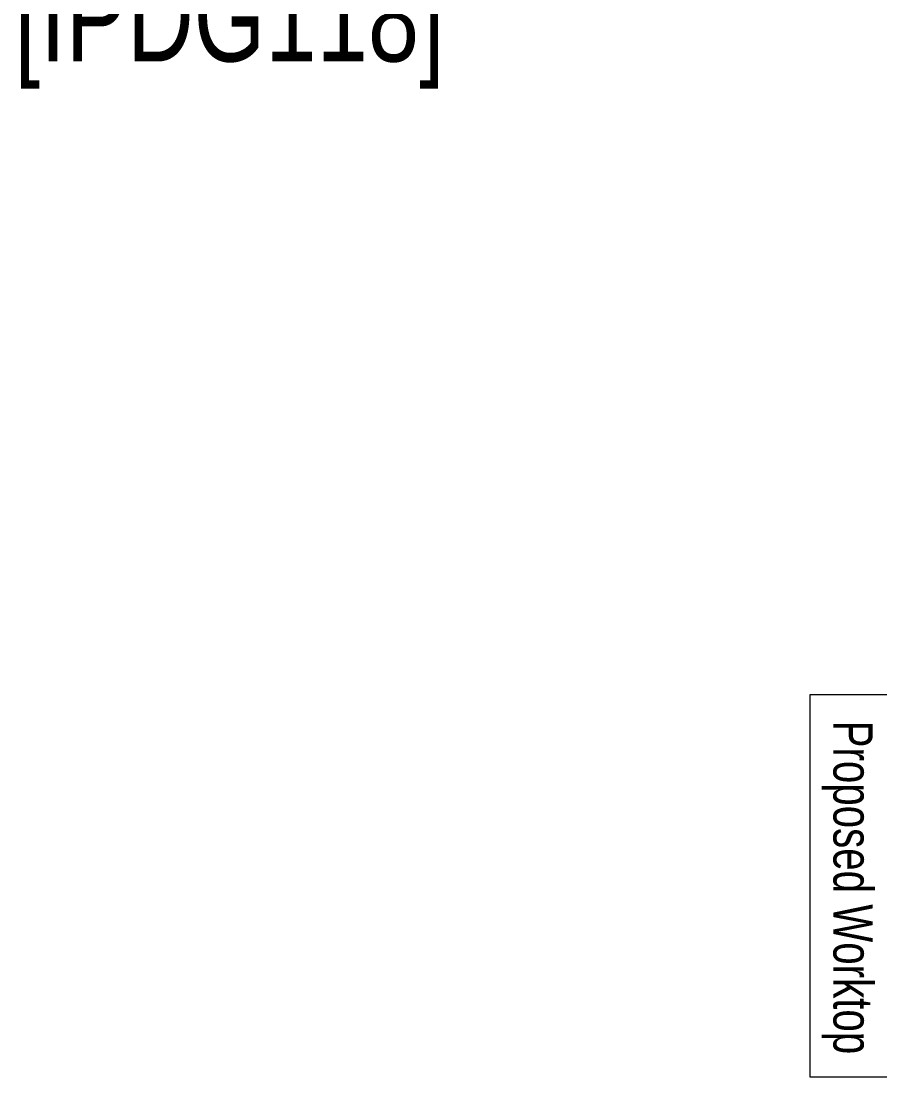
# Model space of a CAD drawing. Header units: millimetres. Extents: x 26027 to 581921, y 7230 to 233891.
# Drawn here: x 476134 to 478045, y 211630 to 213980 of the extents above; entities that cross this region are included whole.
import ezdxf

# ---------------------------------------------------------------- set-up
doc = ezdxf.new("R2010")
doc.units = ezdxf.units.MM
doc.header["$LTSCALE"] = 5
doc.layers.add('72_EGR_BASE_TEXT', color=252, linetype='Continuous', lineweight=5)
doc.layers.add('Medical Equipment and Furniture', color=252, linetype='Continuous', lineweight=0)
doc.styles.add('X3G_ENTITY_257CFD', font='swisscl.ttf', dxfattribs={"height": 200})
doc.styles.add('X3G_ENTITY_2587EA', font='swisscl.ttf', dxfattribs={"height": 200})

msp = doc.modelspace()

# ---------------------------------------------------------------- linework, layer by layer
at = {"layer": 'Medical Equipment and Furniture', "elevation": 0}
msp.add_lwpolyline([(480028.8, 212480.3), (479438.8, 212480.3), (479438.8, 214880.3), (480288.8, 214880.3), (480288.8, 212480.3), (477888.8, 212480.3), (477888.8, 211630.3), (480288.8, 211630.3), (480288.8, 212480.3)], dxfattribs=at)

# ---------------------------------------------------------------- texts
at = {"layer": '72_EGR_BASE_TEXT', "insert": (476598.1, 214090.5, 2.4), "char_height": 200, "attachment_point": 2, "style": 'X3G_ENTITY_2587EA'}
msp.add_mtext('[IPDG118]', dxfattribs=at)
at = {"layer": 'Medical Equipment and Furniture', "insert": (478029.1, 212052, 0), "char_height": 87.473, "attachment_point": 2, "rotation": 270, "style": 'X3G_ENTITY_257CFD'}
msp.add_mtext('Proposed Worktop', dxfattribs=at)

doc.saveas('drawing.dxf')
